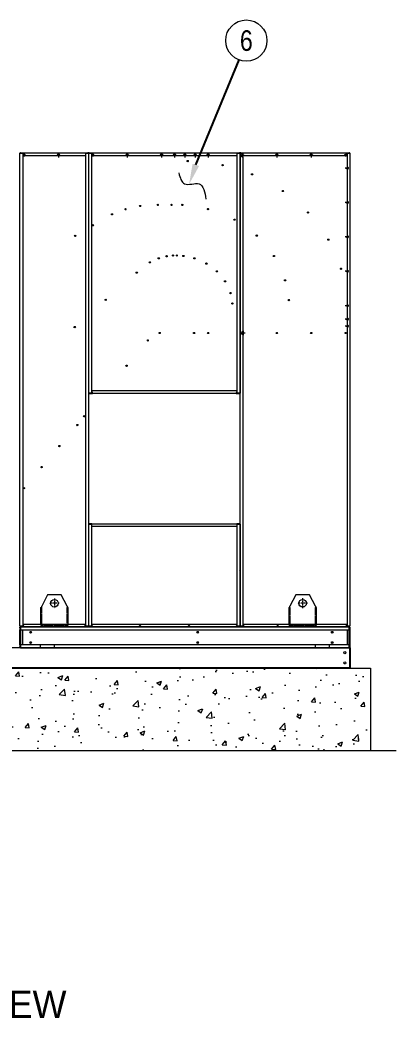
# Model space of a CAD drawing. Header units: millimetres. Extents: x 19537 to 50503, y 7619 to 29516.
# Drawn here: x 32497 to 35232, y 12584 to 19845 of the extents above; entities that cross this region are included whole.
import ezdxf
from ezdxf.enums import TextEntityAlignment as Align

# ---------------------------------------------------------------- set-up
doc = ezdxf.new("R2010")
doc.units = ezdxf.units.MM
doc.linetypes.add('DASHDOT', pattern=[18.5, 12, -3, 0.5, -3])
doc.linetypes.add('DASHED', pattern=[15, 12, -3])
for name, color, linetype in [('냉각탑_dim', 1, 'Continuous'), ('냉각탑_text', 3, 'Continuous'), ('냉각탑_기초', 23, 'Continuous')]:
    doc.layers.add(name, color=color, linetype=linetype)
doc.styles.get("Standard").update_dxf_attribs({"font": 'arial.ttf'})
doc.styles.add('돋움', font='Dotum.ttf')

# ---------------------------------------------------------------- blocks, each defined once
blk = doc.blocks.new('457536')
at = {"color": 7, "lineweight": 5}
for p, q in [((114592.520962, 89152.297332), (114550.020962, 89069.297332)), ((114692.520962, 89152.297332), (114592.520962, 89152.297332)), ((114735.020962, 89069.297332), (114692.520962, 89152.297332)), ((114542.520962, 89059.297332), (114542.520962, 88929.797332)), ((114742.520962, 88929.797332), (114742.520962, 89059.297332)), ((114550.020962, 88922.297332), (114735.020962, 88922.297332))]:
    blk.add_line(p, q, dxfattribs=at)
at = {"color": 7, "linetype": 'DASHDOT', "lineweight": 5}
for p, q in [((114642.520962, 89126.047332), (114642.520962, 89054.547332)), ((114678.270962, 89090.297332), (114606.770962, 89090.297332))]:
    blk.add_line(p, q, dxfattribs=at)
at = {"color": 7, "lineweight": 5, "ltscale": 0.09375}
for p, q in [((114542.520962, 89059.297332), (114550.020962, 89059.297332)), ((114742.520962, 89059.297332), (114735.020962, 89059.297332)), ((114550.020962, 88929.797332), (114542.520962, 88929.797332)), ((114550.020962, 88922.297332), (114550.020962, 88929.797332)), ((114735.020962, 88929.797332), (114742.520962, 88929.797332)), ((114735.020962, 88922.297332), (114735.020962, 88929.797332))]:
    blk.add_line(p, q, dxfattribs=at)
at = {"color": 7, "linetype": 'DASHED', "lineweight": 5}
for p, q in [((114548.520962, 89059.297332), (114548.520962, 88929.797332)), ((114736.520962, 88929.797332), (114736.520962, 89059.297332)), ((114550.020962, 88928.297332), (114735.020962, 88928.297332))]:
    blk.add_line(p, q, dxfattribs=at)
at = {"color": 7, "lineweight": 5, "ltscale": 0.125}
for p, q in [((114550.020962, 89059.297332), (114550.020962, 89069.297332)), ((114735.020962, 89069.297332), (114735.020962, 89059.297332))]:
    blk.add_line(p, q, dxfattribs=at)
at = {"color": 7, "linetype": 'DASHED', "lineweight": 5, "ltscale": 0.075}
for p, q in [((114558.520962, 88928.297332), (114558.520962, 88922.297332)), ((114576.520962, 88928.297332), (114576.520962, 88922.297332)), ((114608.520962, 88928.297332), (114608.520962, 88922.297332)), ((114626.520962, 88928.297332), (114626.520962, 88922.297332)), ((114658.520962, 88928.297332), (114658.520962, 88922.297332)), ((114676.520962, 88928.297332), (114676.520962, 88922.297332)), ((114708.520962, 88928.297332), (114708.520962, 88922.297332)), ((114726.520962, 88928.297332), (114726.520962, 88922.297332))]:
    blk.add_line(p, q, dxfattribs=at)
at = {"color": 7, "lineweight": 5}
blk.add_circle((114642.520962, 89090.297332), 27.5, dxfattribs=at)
blk = doc.blocks.new('1')
at = {"color": 7, "lineweight": 20, "ltscale": 0.0875}
for p, q in [((32497.5, 18875), (32501, 18875)), ((32519.5, 18878.5), (32519.5, 18875)), ((32973.5, 18878.5), (32973.5, 18875)), ((32995.5, 18875), (32992, 18875)), ((32997.5, 18875), (33001, 18875)), ((33019.5, 18878.5), (33019.5, 18875)), ((34075.5, 18878.5), (34075.5, 18875)), ((34097.5, 18875), (34094, 18875)), ((34099.5, 18875), (34103, 18875)), ((34121.5, 18878.5), (34121.5, 18875)), ((34873.5, 18878.5), (34873.5, 18875)), ((34895.5, 18875), (34892, 18875)), ((32997.5, 17130), (33001, 17130)), ((34097.5, 17130), (34094, 17130)), ((32997.5, 16177), (33001, 16177)), ((33019.5, 16180.5), (33019.5, 16177)), ((34075.5, 16180.5), (34075.5, 16177)), ((34097.5, 16177), (34094, 16177)), ((32497.5, 15434), (32501, 15434)), ((32995.5, 15434), (32992, 15434)), ((32997.5, 15434), (33001, 15434)), ((34097.5, 15434), (34094, 15434)), ((34099.5, 15434), (34103, 15434)), ((34895.5, 15434), (34892, 15434))]:
    blk.add_line(p, q, dxfattribs=at)
at = {"color": 7, "lineweight": 20}
for p, q in [((32497.5, 15434), (32497.5, 18875)), ((32517.5, 18875), (32517.5, 15434)), ((32519.5, 18878.5), (32973.5, 18878.5)), ((32537.5, 18858.5), (32767.5, 18858.5)), ((32787.5, 18858.5), (32973.5, 18858.5)), ((32975.5, 15434), (32975.5, 18875)), ((32995.5, 18875), (32995.5, 15434)), ((32997.5, 17130), (32997.5, 18875)), ((33017.5, 18875), (33017.5, 17130)), ((33019.5, 18878.5), (34075.5, 18878.5)), ((33037.5, 18858.5), (33267.5, 18858.5)), ((33287.5, 18858.5), (33517.5, 18858.5)), ((33537.5, 18858.5), (33611.5, 18858.5)), ((33631.5, 18858.5), (33686.5, 18858.5)), ((33706.5, 18858.5), (33761.5, 18858.5)), ((33781.5, 18858.5), (33855.5, 18858.5)), ((33875.5, 18858.5), (34075.5, 18858.5)), ((34077.5, 17130), (34077.5, 18875)), ((34097.5, 18875), (34097.5, 17130)), ((34099.5, 15434), (34099.5, 18875)), ((34119.5, 17579.5), (34119.5, 18850.5)), ((34121.5, 18878.5), (34873.5, 18878.5)), ((34124.5, 18858.5), (34355.5, 18858.5)), ((34375.5, 18858.5), (34605.5, 18858.5)), ((34625.5, 18858.5), (34856.5, 18858.5)), ((34875.5, 18875), (34875.5, 18776.5)), ((34895.5, 18875), (34895.5, 15434)), ((34875.5, 18756.5), (34875.5, 18526.5)), ((34875.5, 18506.5), (34875.5, 18276.5)), ((34875.5, 18256.5), (34875.5, 18026.5)), ((34875.5, 18006.5), (34875.5, 17776.5)), ((34875.5, 17756.5), (34875.5, 17677.5)), ((34875.5, 17657.5), (34875.5, 17627.5)), ((34875.5, 17607.5), (34875.5, 15434)), ((34119.5, 15434), (34119.5, 17555.5)), ((34077.5, 17146.5), (33019.5, 17146.5)), ((34081.6, 17126.5), (33025.6, 17126.5)), ((32997.5, 15434), (32997.5, 16177)), ((33017.5, 16177), (33017.5, 15434)), ((33019.5, 16180.5), (34075.5, 16180.5)), ((34075.5, 16160.5), (33019.5, 16160.5)), ((34077.5, 15434), (34077.5, 16177)), ((34097.5, 16177), (34097.5, 15434)), ((32497.5, 15408.5), (34895.5, 15408.5)), ((32497.5, 15300.5), (32497.5, 15406.5)), ((32500.7, 15406.5), (32500.7, 15300.5)), ((34890.8, 15428.5), (32502.2, 15428.5)), ((32502.2, 15408.5), (34890.8, 15408.5)), ((32517.5, 15300.5), (32517.5, 15406.5)), ((32519.5, 15450.5), (32973.5, 15450.5)), ((32966.5, 15430.5), (32526.5, 15430.5)), ((33687.5, 15430.1), (32537.5, 15430.1)), ((33019.5, 15450.5), (34075.5, 15450.5)), ((33362.5, 15430.5), (33026.5, 15430.5)), ((33718.5, 15430.5), (33376.5, 15430.5)), ((34855.5, 15430.1), (33705.5, 15430.1)), ((34068.5, 15430.5), (33732.5, 15430.5)), ((34121.5, 15450.5), (34873.5, 15450.5)), ((34364.5, 15430.5), (34128.5, 15430.5)), ((34616.5, 15430.5), (34378.5, 15430.5)), ((34866.5, 15430.5), (34630.5, 15430.5)), ((34875.5, 15406.5), (34875.5, 15300.5)), ((34892.3, 15300.5), (34892.3, 15406.5)), ((34895.5, 15406.5), (34895.5, 15300.5)), ((34895.5, 15300.5), (34895.5, 15406.5)), ((32646.5, 15298.5), (32497.5, 15298.5)), ((34895.5, 15278.5), (32497.5, 15278.5)), ((34890.8, 15298.5), (32502.2, 15298.5)), ((32502.2, 15278.5), (34890.8, 15278.5)), ((34646.5, 15298.5), (32746.5, 15298.5)), ((34895.5, 15298.5), (34746.5, 15298.5))]:
    blk.add_line(p, q, dxfattribs=at)
at = {"color": 7, "lineweight": 20, "ltscale": 0.4625}
for p, q in [((32501, 18878.5), (32519.5, 18878.5)), ((32519.5, 18876.5), (32501, 18876.5)), ((32973.5, 18878.5), (32992, 18878.5)), ((32992, 18876.5), (32973.5, 18876.5)), ((33001, 18878.5), (33019.5, 18878.5)), ((33019.5, 18876.5), (33001, 18876.5)), ((34075.5, 18878.5), (34094, 18878.5)), ((34094, 18876.5), (34075.5, 18876.5)), ((34103, 18878.5), (34121.5, 18878.5)), ((34121.5, 18876.5), (34103, 18876.5)), ((34873.5, 18878.5), (34892, 18878.5)), ((34892, 18876.5), (34873.5, 18876.5)), ((33001, 16180.5), (33019.5, 16180.5)), ((33019.5, 16178.5), (33001, 16178.5)), ((34075.5, 16180.5), (34094, 16180.5)), ((34094, 16178.5), (34075.5, 16178.5))]:
    blk.add_line(p, q, dxfattribs=at)
at = {"color": 7, "lineweight": 20, "ltscale": 0.05}
for p, q in [((32501, 18878.5), (32501, 18876.5)), ((32992, 18878.5), (32992, 18876.5)), ((32997.5, 18838.5), (32995.5, 18838.5)), ((32997.5, 18838.5), (32995.5, 18838.5)), ((33001, 18878.5), (33001, 18876.5)), ((34094, 18878.5), (34094, 18876.5)), ((34099.5, 18838.5), (34097.5, 18838.5)), ((34099.5, 18838.5), (34097.5, 18838.5)), ((34103, 18878.5), (34103, 18876.5)), ((34892, 18878.5), (34892, 18876.5)), ((34097.5, 17620.5), (34099.5, 17620.5)), ((34099.5, 17592.5), (34097.5, 17592.5)), ((34099.5, 17590.5), (34097.5, 17590.5)), ((34099.5, 17588.5), (34097.5, 17588.5)), ((34099.5, 17546.5), (34097.5, 17546.5)), ((34097.5, 17468.9), (34099.5, 17468.9)), ((34097.5, 17466.9), (34099.5, 17466.9)), ((34099.5, 17464.9), (34097.5, 17464.9)), ((34099.5, 17463.3), (34097.5, 17463.3)), ((33001, 17126.5), (33001, 17128.5)), ((33013.3, 17126.5), (33013.3, 17128.5)), ((33025.6, 17126.5), (33025.6, 17128.5)), ((34069.3, 17126.5), (34069.3, 17128.5)), ((34081.6, 17126.5), (34081.6, 17128.5)), ((34094, 17126.5), (34094, 17128.5)), ((33001, 16180.5), (33001, 16178.5)), ((34094, 16180.5), (34094, 16178.5)), ((32997.5, 15755.5), (32995.5, 15755.5)), ((32997.5, 15755.5), (32995.5, 15755.5)), ((32995.5, 15735.5), (32997.5, 15735.5)), ((32995.5, 15735.1), (32997.5, 15735.1)), ((34099.5, 15755.5), (34097.5, 15755.5)), ((34099.5, 15755.5), (34097.5, 15755.5)), ((34097.5, 15735.5), (34099.5, 15735.5)), ((34097.5, 15735.5), (34099.5, 15735.5)), ((34097.5, 15735.1), (34099.5, 15735.1)), ((32997.5, 15625.5), (32995.5, 15625.5)), ((32997.5, 15625.5), (32995.5, 15625.5)), ((32997.5, 15625.1), (32995.5, 15625.1)), ((34099.5, 15625.5), (34097.5, 15625.5)), ((34099.5, 15625.5), (34097.5, 15625.5)), ((34099.5, 15625.1), (34097.5, 15625.1)), ((32995.5, 15605.1), (32997.5, 15605.1)), ((34097.5, 15605.1), (34099.5, 15605.1)), ((32497.5, 15406.5), (32497.5, 15408.5)), ((32500.7, 15406.5), (32500.7, 15408.5)), ((32500.7, 15406.5), (32500.7, 15408.5)), ((32501, 15430.5), (32501, 15432.5)), ((32512.5, 15430.5), (32512.5, 15432.5)), ((32980.5, 15430.5), (32980.5, 15432.5)), ((32992, 15430.5), (32992, 15432.5)), ((33001, 15430.5), (33001, 15432.5)), ((33012.5, 15430.5), (33012.5, 15432.5)), ((34082.5, 15430.5), (34082.5, 15432.5)), ((34094, 15430.5), (34094, 15432.5)), ((34103, 15430.5), (34103, 15432.5)), ((34114.5, 15430.5), (34114.5, 15432.5)), ((34880.5, 15430.5), (34880.5, 15432.5)), ((34892, 15430.5), (34892, 15432.5)), ((34892.3, 15408.5), (34892.3, 15406.5)), ((34895.5, 15406.5), (34895.5, 15408.5)), ((32497.5, 15298.5), (32497.5, 15300.5)), ((32500.7, 15298.5), (32500.7, 15300.5)), ((32500.7, 15298.5), (32500.7, 15300.5)), ((34892.3, 15300.5), (34892.3, 15298.5)), ((34895.5, 15298.5), (34895.5, 15300.5))]:
    blk.add_line(p, q, dxfattribs=at)
at = {"color": 7, "lineweight": 20, "ltscale": 0.0375}
for p, q in [((32501, 18876.5), (32501, 18875)), ((32992, 18876.5), (32992, 18875)), ((33001, 18875), (33001, 18876.5)), ((34094, 18875), (34094, 18876.5)), ((34103, 18876.5), (34103, 18875)), ((34892, 18876.5), (34892, 18875)), ((33001, 17130), (33001, 17128.5)), ((34094, 17130), (34094, 17128.5)), ((33001, 16178.5), (33001, 16177)), ((34094, 16178.5), (34094, 16177)), ((32500.7, 15406.5), (32502.2, 15406.5)), ((32501, 15432.5), (32501, 15434)), ((32992, 15432.5), (32992, 15434)), ((33001, 15432.5), (33001, 15434)), ((34094, 15432.5), (34094, 15434)), ((34103, 15432.5), (34103, 15434)), ((34892.3, 15406.5), (34890.8, 15406.5)), ((34892, 15432.5), (34892, 15434))]:
    blk.add_line(p, q, dxfattribs=at)
at = {"color": 7, "lineweight": 20, "ltscale": 0.4125}
for p, q in [((32501, 18875), (32517.5, 18875)), ((32973.5, 18875), (32973.5, 18858.5)), ((32975.5, 18875), (32992, 18875)), ((33001, 18875), (33017.5, 18875)), ((34075.5, 18875), (34075.5, 18858.5)), ((34077.5, 18875), (34094, 18875)), ((34103, 18875), (34119.5, 18875)), ((34875.5, 18875), (34892, 18875)), ((33017.5, 17130), (33001, 17130)), ((34094, 17130), (34077.5, 17130)), ((33001, 16177), (33017.5, 16177)), ((33019.5, 16160.5), (33019.5, 16177)), ((34075.5, 16177), (34075.5, 16160.5)), ((34077.5, 16177), (34094, 16177)), ((32517.5, 15434), (32501, 15434)), ((32992, 15434), (32975.5, 15434)), ((33017.5, 15434), (33001, 15434)), ((34094, 15434), (34077.5, 15434)), ((34119.5, 15434), (34103, 15434)), ((34892, 15434), (34875.5, 15434))]:
    blk.add_line(p, q, dxfattribs=at)
at = {"color": 7, "lineweight": 20, "ltscale": 0.2625}
for p, q in [((32519.5, 18864.5), (32519.5, 18875)), ((33019.5, 18864.5), (33019.5, 18875))]:
    blk.add_line(p, q, dxfattribs=at)
at = {"color": 7, "linetype": 'DASHDOT', "lineweight": 20, "ltscale": 0.2925}
for p, q in [((32533.3, 18858.5), (32521.6, 18858.5)), ((33033.3, 18858.5), (33021.6, 18858.5)), ((33270.6, 18468.3), (33258.9, 18468.3)), ((33377.5, 18492.1), (33365.8, 18492.1)), ((33505.3, 18499.8), (33493.6, 18499.8)), ((33172.7, 18431.1), (33161, 18431.1)), ((33033.1, 18351.7), (33021.4, 18351.7)), ((33512.3, 18111.3), (33500.6, 18111.3)), ((33570, 18126.3), (33558.3, 18126.3)), ((33352.3, 18006.8), (33340.6, 18006.8)), ((33126.7, 17809), (33115, 17809)), ((33432.8, 17513.5), (33421.1, 17513.5)), ((33519.3, 17567.5), (33507.6, 17567.5)), ((33278.5, 17329.6), (33266.8, 17329.6)), ((32970, 16961.9), (32958.3, 16961.9)), ((32920.1, 16898.5), (32908.4, 16898.5)), ((32789.5, 16745.2), (32777.8, 16745.2)), ((32661, 16592), (32649.3, 16592)), ((32532.4, 16438.8), (32520.7, 16438.8)), ((34097.3, 15845.5), (34097.3, 15833.8))]:
    blk.add_line(p, q, dxfattribs=at)
at = {"color": 7, "linetype": 'DASHDOT', "lineweight": 20, "ltscale": 0.292505}
for p, q in [((32527.5, 18864.4), (32527.5, 18852.7)), ((33027.5, 18864.4), (33027.5, 18852.7)), ((33716.9, 18824.4), (33716.9, 18812.7)), ((34865.5, 18864.4), (34865.5, 18852.7)), ((34057.3, 18397.8), (34057.3, 18386.1)), ((34219.3, 18282.2), (34219.3, 18270.5)), ((34739.9, 18252.9), (34739.9, 18241.2)), ((33765.8, 18116.6), (33765.8, 18104.9)), ((34452.6, 17813.4), (34452.6, 17801.7)), ((34042.2, 17788.4), (34042.2, 17776.7)), ((33513.5, 17573.4), (33513.5, 17561.7)), ((33763.5, 17573.4), (33763.5, 17561.7)), ((33865.5, 17573.4), (33865.5, 17561.7)), ((34115.5, 17573.4), (34115.5, 17561.7)), ((34365.5, 17573.4), (34365.5, 17561.7)), ((34615.5, 17573.4), (34615.5, 17561.7)), ((34865.5, 17573.4), (34865.5, 17561.7)), ((33427, 17519.4), (33427, 17507.7))]:
    blk.add_line(p, q, dxfattribs=at)
at = {"color": 7, "linetype": 'DASHDOT', "lineweight": 20}
for p, q in [((32790.5, 18858.5), (32764.5, 18858.5)), ((32777.5, 18871.5), (32777.5, 18845.5)), ((33290.5, 18858.5), (33264.5, 18858.5)), ((33277.5, 18871.5), (33277.5, 18845.5)), ((33540.5, 18858.5), (33514.5, 18858.5)), ((33527.5, 18871.5), (33527.5, 18845.5)), ((33634.5, 18858.5), (33608.5, 18858.5)), ((33621.5, 18871.5), (33621.5, 18845.5)), ((33709.5, 18858.5), (33683.5, 18858.5)), ((33696.5, 18871.5), (33696.5, 18845.5)), ((33784.5, 18858.5), (33758.5, 18858.5)), ((33771.5, 18871.5), (33771.5, 18845.5)), ((33878.5, 18858.5), (33852.5, 18858.5)), ((33865.5, 18871.5), (33865.5, 18845.5)), ((34127.2, 18858.5), (34103.8, 18858.5)), ((34115.5, 18870.2), (34115.5, 18846.8)), ((34378.5, 18858.5), (34352.5, 18858.5)), ((34365.5, 18871.5), (34365.5, 18845.5)), ((34628.5, 18858.5), (34602.5, 18858.5)), ((34615.5, 18871.5), (34615.5, 18845.5)), ((34888.5, 18766.5), (34862.5, 18766.5)), ((34875.5, 18779.5), (34875.5, 18753.5)), ((34888.5, 18516.5), (34862.5, 18516.5)), ((34875.5, 18529.5), (34875.5, 18503.5)), ((34888.5, 18266.5), (34862.5, 18266.5)), ((34875.5, 18279.5), (34875.5, 18253.5)), ((34888.5, 18016.5), (34862.5, 18016.5)), ((34875.5, 18029.5), (34875.5, 18003.5)), ((34888.5, 17766.5), (34862.5, 17766.5)), ((34875.5, 17779.5), (34875.5, 17753.5)), ((34888.5, 17667.5), (34862.5, 17667.5)), ((34875.5, 17680.5), (34875.5, 17654.5)), ((34119.5, 17583.1), (34119.5, 17551.9)), ((34888.5, 17617.5), (34862.5, 17617.5)), ((34875.5, 17630.5), (34875.5, 17604.5)), ((34135.1, 17567.5), (34103.9, 17567.5))]:
    blk.add_line(p, q, dxfattribs=at)
at = {"color": 7, "lineweight": 20, "ltscale": 0.224999}
for p, q in [((33001, 18878.5), (32992, 18878.5)), ((34103, 18878.5), (34094, 18878.5))]:
    blk.add_line(p, q, dxfattribs=at)
at = {"color": 7, "lineweight": 20, "ltscale": 0.13954}
blk.add_line((33530.2, 18857.4), (33524.7, 18857.4), dxfattribs=at)
at = {"color": 7, "lineweight": 20, "ltscale": 0.065314}
blk.add_line((33528.8, 18855.8), (33526.2, 18855.8), dxfattribs=at)
at = {"color": 7, "lineweight": 20, "ltscale": 0.074833}
blk.add_line((33693.9, 18857), (33693.9, 18860), dxfattribs=at)
at = {"color": 7, "linetype": 'DASHDOT', "lineweight": 20, "ltscale": 0.292502}
for p, q in [((33722.7, 18818.5), (33711, 18818.5)), ((34225.2, 18276.3), (34213.5, 18276.3)), ((33691.7, 18128.3), (33680, 18128.3)), ((33771.7, 18110.8), (33760, 18110.8)), ((33858.9, 18072.8), (33847.2, 18072.8)), ((33934.8, 18016.2), (33923.1, 18016.2)), ((33994.8, 17943.6), (33983.1, 17943.6)), ((32783.7, 16751.1), (32783.7, 16739.4)), ((32526.6, 16444.7), (32526.6, 16433))]:
    blk.add_line(p, q, dxfattribs=at)
at = {"color": 7, "lineweight": 20, "ltscale": 0.210944}
blk.add_line((34119.5, 18866.6), (34119.5, 18875), dxfattribs=at)
at = {"color": 7, "lineweight": 20, "ltscale": 0.244795}
blk.add_line((34121.5, 18865.2), (34121.5, 18875), dxfattribs=at)
at = {"color": 7, "linetype": 'DASHDOT', "lineweight": 20, "ltscale": 0.292499}
for p, q in [((34871.3, 18858.5), (34859.6, 18858.5)), ((33976.5, 18788.7), (33964.8, 18788.7)), ((33970.6, 18794.5), (33970.6, 18782.8)), ((34191.1, 18721.9), (34179.4, 18721.9)), ((34185.3, 18727.7), (34185.3, 18716)), ((34415.2, 18600.8), (34403.5, 18600.8)), ((34409.3, 18606.7), (34409.3, 18595)), ((33264.7, 18474.2), (33264.7, 18462.5)), ((33371.7, 18498), (33371.7, 18486.3)), ((33499.5, 18505.7), (33499.5, 18494)), ((33605.3, 18499.8), (33593.6, 18499.8)), ((33599.5, 18505.7), (33599.5, 18494)), ((33683.8, 18499.8), (33672.1, 18499.8)), ((33678, 18505.7), (33678, 18494)), ((33870.4, 18469), (33858.7, 18469)), ((33864.5, 18474.9), (33864.5, 18463.2)), ((34598.5, 18444.6), (34586.8, 18444.6)), ((34592.6, 18450.5), (34592.6, 18438.8)), ((33166.8, 18437), (33166.8, 18425.3)), ((34063.2, 18392), (34051.5, 18392)), ((33027.2, 18357.5), (33027.2, 18345.8)), ((34745.8, 18247), (34734.1, 18247)), ((33447.8, 18081.6), (33436.1, 18081.6)), ((33442, 18087.4), (33442, 18075.7)), ((33506.4, 18117.1), (33506.4, 18105.4)), ((33564.1, 18132.1), (33564.1, 18120.4)), ((33615.3, 18131.8), (33603.6, 18131.8)), ((33609.5, 18137.7), (33609.5, 18126)), ((33643.8, 18131.8), (33632.1, 18131.8)), ((33638, 18137.7), (33638, 18126)), ((33685.8, 18134.2), (33685.8, 18122.5)), ((34350.1, 18127.8), (34338.4, 18127.8)), ((34344.2, 18133.7), (34344.2, 18122)), ((33346.4, 18012.7), (33346.4, 18001)), ((33853, 18078.7), (33853, 18067)), ((33929, 18022), (33929, 18010.3)), ((34837.3, 18034.8), (34825.6, 18034.8)), ((34831.4, 18040.7), (34831.4, 18029)), ((33989, 17949.4), (33989, 17937.7)), ((34431.1, 17950.8), (34419.4, 17950.8)), ((34425.2, 17956.6), (34425.2, 17944.9)), ((34028, 17864.2), (34028, 17852.5)), ((33120.9, 17814.9), (33120.9, 17803.2)), ((34033.8, 17858.4), (34022.1, 17858.4)), ((34458.4, 17807.5), (34446.7, 17807.5)), ((34048, 17782.5), (34036.3, 17782.5)), ((33769.3, 17567.5), (33757.6, 17567.5)), ((33871.3, 17567.5), (33859.6, 17567.5)), ((34121.3, 17567.5), (34109.6, 17567.5)), ((34371.3, 17567.5), (34359.6, 17567.5)), ((34621.3, 17567.5), (34609.6, 17567.5)), ((34871.3, 17567.5), (34859.6, 17567.5)), ((33272.7, 17335.5), (33272.7, 17323.8)), ((32964.2, 16967.8), (32964.2, 16956.1)), ((32914.3, 16904.4), (32914.3, 16892.7)), ((32655.2, 16597.9), (32655.2, 16586.2)), ((34103.1, 15839.6), (34091.4, 15839.6))]:
    blk.add_line(p, q, dxfattribs=at)
at = {"color": 7, "lineweight": 20, "ltscale": 0.309422}
blk.add_line((34873.5, 18862.7), (34873.5, 18875), dxfattribs=at)
at = {"lineweight": 20}
for p, q in [((34892, 18878.5), (34895.5, 18878.5)), ((34895.5, 18875), (34895.5, 18878.5)), ((34895.5, 15278.5), (29995.5, 15278.5))]:
    blk.add_line(p, q, dxfattribs=at)
at = {"color": 7, "lineweight": 20, "ltscale": 0.05367}
for p, q in [((34097.5, 18777.6), (34099.5, 18776.8)), ((34099.5, 18733.9), (34097.5, 18734.7))]:
    blk.add_line(p, q, dxfattribs=at)
at = {"color": 7, "lineweight": 20, "ltscale": 0.057149}
for p, q in [((34097.5, 18392.6), (34099.5, 18391.5)), ((34099.5, 18345.8), (34097.5, 18346.9))]:
    blk.add_line(p, q, dxfattribs=at)
at = {"color": 7, "lineweight": 20, "ltscale": 0.058406}
for p, q in [((32995.5, 18355.8), (32997.5, 18357.1)), ((32997.5, 18310.3), (32995.5, 18309.1)), ((32997.5, 18310.3), (32995.5, 18309.1))]:
    blk.add_line(p, q, dxfattribs=at)
at = {"color": 7, "linetype": 'DASHDOT', "lineweight": 20, "ltscale": 0.325}
for p, q in [((32905.3, 18274.1), (32892.3, 18274.1)), ((32898.8, 18280.6), (32898.8, 18267.6)), ((32901.8, 17611.2), (32888.8, 17611.2)), ((32895.3, 17617.7), (32895.3, 17604.7))]:
    blk.add_line(p, q, dxfattribs=at)
at = {"color": 7, "lineweight": 20, "ltscale": 0.066501}
for p, q in [((32997.5, 17727.4), (32995.5, 17725.7)), ((32997.5, 17674.2), (32995.5, 17672.5)), ((32997.5, 17674.2), (32995.5, 17672.5))]:
    blk.add_line(p, q, dxfattribs=at)
at = {"color": 7, "linetype": 'DASHDOT', "lineweight": 20, "ltscale": 0.195}
for p, q in [((33430.9, 17513.5), (33423.1, 17513.5)), ((33276.6, 17329.6), (33268.8, 17329.6)), ((32968.1, 16961.9), (32960.3, 16961.9)), ((32916.1, 16898.5), (32908.3, 16898.5)), ((32787.6, 16745.3), (32779.8, 16745.3)), ((32659, 16592.1), (32651.2, 16592.1)), ((32530.5, 16438.9), (32522.7, 16438.9))]:
    blk.add_line(p, q, dxfattribs=at)
at = {"color": 7, "linetype": 'DASHDOT', "lineweight": 20, "ltscale": 0.195001}
for p, q in [((33427, 17517.4), (33427, 17509.6)), ((33272.7, 17333.5), (33272.7, 17325.7)), ((32964.2, 16965.8), (32964.2, 16958)), ((32655.1, 16596), (32655.1, 16588.2)), ((32526.6, 16442.8), (32526.6, 16435))]:
    blk.add_line(p, q, dxfattribs=at)
at = {"color": 7, "lineweight": 20, "ltscale": 0.2375}
for p, q in [((33019.5, 17146.5), (33019.5, 17137)), ((34075.5, 17146.5), (34075.5, 17137))]:
    blk.add_line(p, q, dxfattribs=at)
at = {"color": 7, "lineweight": 20, "ltscale": 0.307899}
for p, q in [((33001, 17128.5), (33013.3, 17128.5)), ((33013.3, 17126.5), (33001, 17126.5)), ((34081.6, 17128.5), (34094, 17128.5)), ((34094, 17126.5), (34081.6, 17126.5))]:
    blk.add_line(p, q, dxfattribs=at)
at = {"color": 7, "lineweight": 20, "ltscale": 0.154601}
for p, q in [((33013.3, 17128.5), (33025.6, 17128.5)), ((33013.3, 17126.5), (33019.5, 17126.5)), ((33025.6, 17126.5), (33019.5, 17126.5)), ((34069.3, 17128.5), (34075.5, 17128.5)), ((34069.3, 17126.5), (34075.5, 17126.5)), ((34075.5, 17128.5), (34081.6, 17128.5)), ((34075.5, 17126.5), (34081.6, 17126.5))]:
    blk.add_line(p, q, dxfattribs=at)
at = {"color": 7, "linetype": 'DASHDOT', "lineweight": 20, "ltscale": 0.194998}
for p, q in [((32912.2, 16902.4), (32912.2, 16894.6)), ((32783.7, 16749.2), (32783.7, 16741.4))]:
    blk.add_line(p, q, dxfattribs=at)
at = {"color": 7, "lineweight": 20, "ltscale": 0.050782}
blk.add_line((32998.5, 16618.6), (32998.9, 16620.6), dxfattribs=at)
at = {"color": 7, "lineweight": 20, "ltscale": 0.1175}
for p, q in [((32502.2, 15428.5), (32497.5, 15428.5)), ((32502.2, 15428.5), (32502.2, 15423.8)), ((34895.5, 15428.5), (34890.8, 15428.5)), ((34890.8, 15428.5), (34890.8, 15423.8)), ((32497.5, 15300.5), (32502.2, 15300.5)), ((32502.2, 15278.5), (32502.2, 15283.2)), ((34895.5, 15300.5), (34890.8, 15300.5)), ((34890.8, 15278.5), (34890.8, 15283.2))]:
    blk.add_line(p, q, dxfattribs=at)
at = {"color": 7, "lineweight": 20, "ltscale": 0.16}
for p, q in [((32497.5, 15422.1), (32497.5, 15428.5)), ((34895.5, 15428.5), (34895.5, 15422.1)), ((32497.5, 15278.5), (32497.5, 15284.9)), ((34895.5, 15284.9), (34895.5, 15278.5))]:
    blk.add_line(p, q, dxfattribs=at)
at = {"color": 7, "lineweight": 20, "ltscale": 0.34}
for p, q in [((32497.5, 15422.1), (32497.5, 15408.5)), ((34895.5, 15408.5), (34895.5, 15422.1)), ((32497.5, 15298.5), (32497.5, 15284.9)), ((32646.5, 15284.9), (32646.5, 15298.5)), ((32746.5, 15298.5), (32746.5, 15284.9)), ((34646.5, 15284.9), (34646.5, 15298.5)), ((34746.5, 15298.5), (34746.5, 15284.9)), ((34895.5, 15284.9), (34895.5, 15298.5))]:
    blk.add_line(p, q, dxfattribs=at)
at = {"color": 7, "lineweight": 20, "ltscale": 0.08}
for p, q in [((32497.5, 15406.5), (32500.7, 15406.5)), ((34892.3, 15406.5), (34895.5, 15406.5)), ((32500.7, 15300.5), (32497.5, 15300.5)), ((34895.5, 15300.5), (34892.3, 15300.5))]:
    blk.add_line(p, q, dxfattribs=at)
at = {"color": 7, "lineweight": 20, "ltscale": 0.2875}
for p, q in [((32501, 15432.5), (32512.5, 15432.5)), ((32512.5, 15430.5), (32501, 15430.5)), ((32980.5, 15432.5), (32992, 15432.5)), ((32992, 15430.5), (32980.5, 15430.5)), ((33001, 15432.5), (33012.5, 15432.5)), ((33012.5, 15430.5), (33001, 15430.5)), ((34082.5, 15432.5), (34094, 15432.5)), ((34094, 15430.5), (34082.5, 15430.5)), ((34103, 15432.5), (34114.5, 15432.5)), ((34114.5, 15430.5), (34103, 15430.5)), ((34880.5, 15432.5), (34892, 15432.5)), ((34892, 15430.5), (34880.5, 15430.5))]:
    blk.add_line(p, q, dxfattribs=at)
at = {"color": 7, "lineweight": 20, "ltscale": 0.3825}
for p, q in [((32502.2, 15423.8), (32502.2, 15408.5)), ((32517.5, 15406.5), (32502.2, 15406.5)), ((34890.8, 15406.5), (34875.5, 15406.5)), ((34890.8, 15408.5), (34890.8, 15423.8)), ((32502.2, 15300.5), (32517.5, 15300.5)), ((32502.2, 15298.5), (32502.2, 15283.2)), ((34875.5, 15300.5), (34890.8, 15300.5)), ((34890.8, 15283.2), (34890.8, 15298.5))]:
    blk.add_line(p, q, dxfattribs=at)
at = {"color": 7, "lineweight": 20, "ltscale": 0.175}
for p, q in [((32512.5, 15432.5), (32519.5, 15432.5)), ((32512.5, 15430.5), (32519.5, 15430.5)), ((32526.5, 15430.5), (32519.5, 15430.5)), ((32966.5, 15430.5), (32973.5, 15430.5)), ((32973.5, 15432.5), (32980.5, 15432.5)), ((32973.5, 15430.5), (32980.5, 15430.5)), ((33012.5, 15432.5), (33019.5, 15432.5)), ((33012.5, 15430.5), (33019.5, 15430.5)), ((33026.5, 15430.5), (33019.5, 15430.5)), ((33376.5, 15430.5), (33362.5, 15430.5)), ((33718.5, 15430.5), (33725.5, 15430.5)), ((33725.5, 15430.5), (33732.5, 15430.5)), ((34068.5, 15430.5), (34075.5, 15430.5)), ((34075.5, 15432.5), (34082.5, 15432.5)), ((34075.5, 15430.5), (34082.5, 15430.5)), ((34114.5, 15432.5), (34121.5, 15432.5)), ((34114.5, 15430.5), (34121.5, 15430.5)), ((34128.5, 15430.5), (34121.5, 15430.5)), ((34364.5, 15430.5), (34371.5, 15430.5)), ((34378.5, 15430.5), (34371.5, 15430.5)), ((34616.5, 15430.5), (34630.5, 15430.5)), ((34866.5, 15430.5), (34880.5, 15430.5)), ((34873.5, 15432.5), (34880.5, 15432.5))]:
    blk.add_line(p, q, dxfattribs=at)
at = {"color": 7, "lineweight": 20, "ltscale": 0.319497}
for p, q in [((32519.5, 15450.5), (32519.5, 15437.8)), ((32973.5, 15450.5), (32973.5, 15437.8)), ((33019.5, 15450.5), (33019.5, 15437.8)), ((34075.5, 15450.5), (34075.5, 15437.8)), ((34121.5, 15450.5), (34121.5, 15437.8)), ((34873.5, 15450.5), (34873.5, 15437.8))]:
    blk.add_line(p, q, dxfattribs=at)
at = {"color": 7, "lineweight": 20, "ltscale": 0.164795}
for p, q in [((32526, 15432.5), (32519.5, 15432.5)), ((32966.9, 15432.5), (32973.5, 15432.5)), ((33026, 15432.5), (33019.5, 15432.5)), ((33369.5, 15432.5), (33362.9, 15432.5)), ((33376, 15432.5), (33369.5, 15432.5)), ((33718.9, 15432.5), (33725.5, 15432.5)), ((33725.5, 15432.5), (33732, 15432.5)), ((34068.9, 15432.5), (34075.5, 15432.5)), ((34128, 15432.5), (34121.5, 15432.5)), ((34364.9, 15432.5), (34371.5, 15432.5)), ((34378, 15432.5), (34371.5, 15432.5)), ((34616.9, 15432.5), (34623.5, 15432.5)), ((34623.5, 15432.5), (34630, 15432.5)), ((34866.9, 15432.5), (34873.5, 15432.5))]:
    blk.add_line(p, q, dxfattribs=at)
at = {"color": 7, "lineweight": 20, "ltscale": 0.04}
for p, q in [((32537.5, 15428.5), (32537.5, 15430.1)), ((33687.5, 15428.5), (33687.5, 15430.1)), ((33705.5, 15428.5), (33705.5, 15430.1)), ((34855.5, 15428.5), (34855.5, 15430.1))]:
    blk.add_line(p, q, dxfattribs=at)
at = {"color": 7, "linetype": 'DASHDOT', "lineweight": 20, "ltscale": 0.39}
for p, q in [((32575, 15398.8), (32575, 15383.2)), ((33790, 15398.8), (33790, 15383.2)), ((34768, 15398.8), (34768, 15383.2)), ((32582.8, 15391), (32567.2, 15391)), ((32575, 15323.8), (32575, 15308.2)), ((33790, 15323.8), (33790, 15308.2)), ((34768, 15323.8), (34768, 15308.2)), ((32582.8, 15316), (32567.2, 15316))]:
    blk.add_line(p, q, dxfattribs=at)
at = {"color": 7, "lineweight": 20, "ltscale": 0.45}
blk.add_line((33687.5, 15430.1), (33705.5, 15430.1), dxfattribs=at)
at = {"color": 7, "lineweight": 20, "ltscale": 0.010005}
for p, q in [((34760.5, 15430.1), (34760.5, 15430.5)), ((34811, 15430.1), (34811, 15430.5)), ((34825, 15430.1), (34825, 15430.5))]:
    blk.add_line(p, q, dxfattribs=at)
at = {"color": 7, "lineweight": 20, "ltscale": 0.250004}
blk.add_line((34865.5, 15430.1), (34855.5, 15430.1), dxfattribs=at)
at = {"color": 7, "lineweight": 20, "ltscale": 0.25}
blk.add_line((34875.5, 15430.1), (34865.5, 15430.1), dxfattribs=at)
at = {"color": 7, "lineweight": 20, "ltscale": 0.01}
blk.add_line((34875.5, 15430.1), (34875.5, 15430.5), dxfattribs=at)
at = {"color": 7, "lineweight": 20, "ltscale": 0.39}
for p, q in [((34895.5, 15422.1), (34895.5, 15406.5)), ((34895.5, 15300.5), (34895.5, 15284.9))]:
    blk.add_line(p, q, dxfattribs=at)
at = {"color": 7, "lineweight": 20, "ltscale": 0.000462809}
blk.add_line((34895.5, 15419), (34895.5, 15419), dxfattribs=at)
at = {"color": 7, "linetype": 'DASHDOT', "lineweight": 20, "ltscale": 0.389999}
for p, q in [((33797.8, 15391), (33782.2, 15391)), ((33797.8, 15316), (33782.2, 15316))]:
    blk.add_line(p, q, dxfattribs=at)
at = {"color": 7, "linetype": 'DASHDOT', "lineweight": 20, "ltscale": 0.389996}
for p, q in [((34775.8, 15391), (34760.2, 15391)), ((34775.8, 15316), (34760.2, 15316))]:
    blk.add_line(p, q, dxfattribs=at)
at = {"color": 7, "lineweight": 20, "ltscale": 0.000478323}
blk.add_line((32507, 15278.5), (32507, 15278.5), dxfattribs=at)
at = {"color": 7, "lineweight": 20, "ltscale": 0.000571071}
blk.add_line((32607.8, 15278.5), (32607.8, 15278.5), dxfattribs=at)
at = {"color": 7, "lineweight": 20, "ltscale": 0.000337276}
blk.add_line((32622.2, 15278.5), (32622.2, 15278.5), dxfattribs=at)
at = {"color": 7, "lineweight": 20, "ltscale": 0.000669931}
blk.add_line((33097.3, 15278.5), (33097.3, 15278.5), dxfattribs=at)
at = {"color": 7, "lineweight": 20, "ltscale": 0.000895851}
blk.add_line((33107, 15278.5), (33107, 15278.5), dxfattribs=at)
at = {"color": 7, "lineweight": 20, "ltscale": 0.000673251}
blk.add_line((33649.2, 15278.5), (33649.2, 15278.5), dxfattribs=at)
at = {"color": 7, "lineweight": 20, "ltscale": 0.000571084}
blk.add_line((33663.7, 15278.5), (33663.6, 15278.5), dxfattribs=at)
at = {"color": 7, "lineweight": 20, "ltscale": 0.000197227}
blk.add_line((33743.7, 15278.5), (33743.7, 15278.5), dxfattribs=at)
at = {"color": 7, "lineweight": 20, "ltscale": 0.000670507}
blk.add_line((34285.9, 15278.5), (34285.9, 15278.5), dxfattribs=at)
at = {"color": 7, "lineweight": 20, "ltscale": 0.000335273}
blk.add_line((34295.6, 15278.5), (34295.6, 15278.5), dxfattribs=at)
at = {"color": 7, "lineweight": 20, "ltscale": 0.000447819}
blk.add_line((34885.9, 15278.5), (34885.9, 15278.5), dxfattribs=at)
at = {"color": 7, "lineweight": 20, "ltscale": 0.00043427}
blk.add_line((34895.5, 15288.1), (34895.5, 15288), dxfattribs=at)
at = {"ltscale": 500}
for p, q in [((34895.5, 15278.5), (34895.5, 15130.2)), ((34895.5, 15130.2), (29495.5, 15130.2))]:
    blk.add_line(p, q, dxfattribs=at)
at = {"color": 7, "lineweight": 20}
for centre, radius in [((32527.5, 18858.5), 4.5), ((32527.5, 18858.5), 3), ((32777.5, 18858.5), 4.5), ((32777.5, 18858.5), 3), ((33027.5, 18858.5), 4.5), ((33027.5, 18858.5), 3), ((33277.5, 18858.5), 4.5), ((33277.5, 18858.5), 3), ((33527.5, 18858.5), 4.5), ((33527.5, 18858.5), 3), ((33621.5, 18858.5), 4.5), ((33621.5, 18858.5), 3), ((33696.5, 18858.5), 4.5), ((33696.5, 18858.5), 3), ((33716.9, 18818.5), 4.5), ((33716.9, 18818.5), 3), ((33771.5, 18858.5), 4.5), ((33771.5, 18858.5), 3.3), ((33865.5, 18858.5), 4.5), ((33865.5, 18858.5), 3), ((34115.5, 18858.5), 4.5), ((34115.5, 18858.5), 3), ((34365.5, 18858.5), 4.5), ((34365.5, 18858.5), 3), ((34615.5, 18858.5), 4.5), ((34615.5, 18858.5), 3), ((34865.5, 18858.5), 4.5), ((34865.5, 18858.5), 3), ((33970.6, 18788.7), 4.5), ((33970.6, 18788.7), 3), ((34875.5, 18766.5), 4.5), ((34875.5, 18766.5), 3), ((34185.3, 18721.9), 4.5), ((34185.3, 18721.9), 3), ((34409.3, 18600.8), 4.5), ((34409.3, 18600.8), 3), ((34875.5, 18516.5), 4.5), ((34875.5, 18516.5), 3), ((33264.7, 18468.3), 4.5), ((33264.7, 18468.3), 3), ((33371.7, 18492.1), 4.5), ((33371.7, 18492.1), 3), ((33499.5, 18499.8), 4.5), ((33499.5, 18499.8), 3), ((33599.5, 18499.8), 4.5), ((33599.5, 18499.8), 3), ((33678, 18499.8), 4.5), ((33678, 18499.8), 3), ((33864.5, 18469), 4.5), ((33864.5, 18469), 3), ((34592.6, 18444.6), 4.5), ((34592.6, 18444.6), 3), ((33166.8, 18431.1), 4.5), ((33166.8, 18431.1), 3), ((34057.3, 18392), 4.5), ((34057.3, 18392), 3), ((33027.2, 18351.7), 4.5), ((33027.2, 18351.7), 3), ((32898.8, 18274.1), 5), ((32898.8, 18274.1), 3), ((34219.3, 18276.3), 4.5), ((34219.3, 18276.3), 3), ((34739.9, 18247), 4.5), ((34739.9, 18247), 3), ((34875.5, 18266.5), 4.5), ((34875.5, 18266.5), 3), ((33442, 18081.6), 4.5), ((33442, 18081.6), 3), ((33506.4, 18111.3), 4.5), ((33506.4, 18111.3), 3), ((33564.1, 18126.3), 4.5), ((33564.1, 18126.3), 3), ((33609.5, 18131.8), 4.5), ((33609.5, 18131.8), 3), ((33638, 18131.8), 4.5), ((33638, 18131.8), 3), ((33685.8, 18128.3), 4.5), ((33685.8, 18128.3), 3), ((33765.8, 18110.8), 4.5), ((33765.8, 18110.8), 3), ((34344.2, 18127.8), 4.5), ((34344.2, 18127.8), 3), ((33346.4, 18006.8), 4.5), ((33346.4, 18006.8), 3), ((33853, 18072.8), 4.5), ((33853, 18072.8), 3), ((33929, 18016.2), 4.5), ((33929, 18016.2), 3), ((34831.4, 18034.8), 4.5), ((34831.4, 18034.8), 3), ((34875.5, 18016.5), 4.5), ((33989, 17943.6), 4.5), ((33989, 17943.6), 3), ((34425.2, 17950.8), 4.5), ((34425.2, 17950.8), 3), ((34028, 17858.4), 4.5), ((33120.9, 17809), 4.5), ((33120.9, 17809), 3), ((34028, 17858.4), 3), ((34452.6, 17807.5), 4.5), ((34452.6, 17807.5), 3), ((34042.2, 17782.5), 4.5), ((34042.2, 17782.5), 3), ((34875.5, 17766.5), 4.5), ((34875.5, 17667.5), 4.5), ((34875.5, 17667.5), 3), ((32895.3, 17611.2), 5), ((32895.3, 17611.2), 3), ((34875.5, 17617.5), 4.5), ((34875.5, 17617.5), 3), ((33427, 17513.5), 4.5), ((33427, 17513.5), 3), ((33513.5, 17567.5), 4.5), ((33513.5, 17567.5), 3), ((33763.5, 17567.5), 4.5), ((33763.5, 17567.5), 3), ((33865.5, 17567.5), 4.5), ((33865.5, 17567.5), 3), ((34115.5, 17567.5), 4.5), ((34115.5, 17567.5), 3), ((34365.5, 17567.5), 4.5), ((34365.5, 17567.5), 3), ((34615.5, 17567.5), 4.5), ((34615.5, 17567.5), 3), ((34865.5, 17567.5), 4.5), ((34865.5, 17567.5), 3), ((33272.7, 17329.6), 4.5), ((33272.7, 17329.6), 3), ((32964.2, 16961.9), 4.5), ((32964.2, 16961.9), 3), ((32914.3, 16898.5), 4.5), ((32783.7, 16745.2), 4.5), ((32783.7, 16745.3), 3), ((32655.2, 16592), 4.5), ((32655.1, 16592.1), 3), ((32526.6, 16438.8), 4.5), ((32526.6, 16438.9), 3), ((32575, 15391), 6), ((32575, 15391), 4.5), ((33790, 15391), 6), ((34768, 15391), 6), ((32575, 15316), 6), ((33790, 15316), 6), ((34768, 15316), 6), ((32575, 15316), 4.5)]:
    blk.add_circle(centre, radius, dxfattribs=at)
at = {"lineweight": 20}
for centre in [(34859.3, 15242.7), (34859.3, 15167.7)]:
    blk.add_circle(centre, 8, dxfattribs=at)
at = {"color": 7, "lineweight": 20}
for centre, radius, start, end in [((32501, 18875), 3.5, 90, 180), ((32501, 18875), 1.5, 90, 180), ((32527.5, 18858.5), 10, 0, 143.1301), ((32777.5, 18858.5), 10, 0, 180), ((33027.5, 18858.5), 10, 0, 143.1301), ((33277.5, 18858.5), 10, 0, 180), ((33527.5, 18858.5), 10, 0, 180), ((33621.5, 18858.5), 10, 0, 180), ((33696.5, 18858.5), 10, 0, 180), ((33771.5, 18858.5), 10, 0, 180), ((33865.5, 18858.5), 10, 0, 180), ((34115.5, 18858.5), 9, 63.6122, 296.3878), ((34115.5, 18858.5), 9, 0, 48.18969), ((34365.5, 18858.5), 10, 0, 180), ((34615.5, 18858.5), 10, 0, 180), ((34865.5, 18858.5), 9, 27.26604, 180), ((34892, 18875), 3.5, 0, 90), ((34892, 18875), 1.5, 0, 90), ((34892, 18842), 3.5, 359.76193, 0), ((34892, 18833), 3.5, 0, 0.23807), ((34875.5, 18766.5), 10, 270, 90), ((34875.5, 18516.5), 10, 270, 90), ((34875.5, 18266.5), 10, 270, 90), ((34875.5, 18016.5), 10, 270, 90), ((34875.5, 17766.5), 10, 270, 90), ((34875.5, 17667.5), 10, 270, 90), ((34892, 17700), 3.5, 359.76197, 0), ((34892, 17691), 3.5, 0, 0.23803), ((34119.5, 17567.5), 12, 90, 270), ((34875.5, 17617.5), 10, 270, 90), ((34892, 17594), 3.5, 359.76198, 0), ((34892, 17585), 3.5, 0, 0.23807), ((34892, 17550), 3.5, 359.76193, 0), ((33019.5, 17130), 7, 0, 90), ((34075.5, 17130), 7, 90, 180), ((32912.2, 16898.5), 3, 235.82202, 127.01218), ((34097.3, 15839.6), 4.5, 61.15234, 87.82006), ((34097.3, 15839.6), 3, 43.63685, 86.72884), ((34097.3, 15839.6), 3, 273.27116, 316.36315), ((34097.3, 15839.6), 4.5, 272.17994, 298.84766), ((32519.5, 15430.8), 7, 27.94063, 90), ((32973.5, 15430.8), 7, 90, 152.05937), ((33019.5, 15430.8), 7, 27.94063, 90), ((33369.5, 15430.8), 7, 27.94063, 152.05937), ((33725.5, 15430.8), 7, 27.94063, 152.05937), ((34075.5, 15430.8), 7, 90, 152.05937), ((34121.5, 15430.8), 7, 27.94063, 90), ((34371.5, 15430.8), 7, 27.94063, 152.05937), ((34623.5, 15430.8), 7, 27.94063, 152.05937), ((34873.5, 15430.8), 7, 90, 152.05937), ((32542.2, 15283.2), 4.7, 269.72717, 270), ((32543.9, 15284.9), 6.4, 269.77382, 270), ((32606.1, 15284.9), 6.4, 270, 270.2365), ((33729.3, 15283.2), 4.7, 270, 270.27283), ((33776.4, 15284.9), 6.4, 269.77382, 270), ((33838.6, 15284.9), 6.4, 270, 270.2365), ((34736.9, 15284.9), 6.4, 269.76083, 270), ((34799.1, 15284.9), 6.4, 270, 270.22897), ((34850.8, 15283.2), 4.7, 270, 270.27283)]:
    blk.add_arc(centre, radius, start, end, dxfattribs=at)
for points, knots in [([(33026.5, 17130), (33026.5, 17129.5), (33026.4, 17128.9), (33026.4, 17128.4), (33026.3, 17127.5), (33026.1, 17126.9), (33026, 17126.7), (33025.9, 17126.6), (33025.7, 17126.5), (33025.7, 17126.5), (33025.7, 17126.5), (33025.6, 17126.5)], [0, 0, 0, 0, 0, 0, 5.016208, 5.016208, 5.016208, 8.965092, 8.965092, 8.965092, 9.470029, 9.470029, 9.470029, 9.470029, 9.470029, 9.470029]), ([(33026.5, 17130), (33026.5, 17129.6), (33026.4, 17129.2), (33026.3, 17128.8), (33026, 17128.6), (33025.7, 17128.5), (33025.7, 17128.5), (33025.7, 17128.5), (33025.6, 17128.5)], [0, 0, 0, 0, 0, 0, 7.946312, 7.946312, 7.946312, 8.807471, 8.807471, 8.807471, 8.807471, 8.807471, 8.807471]), ([(34068.5, 17130), (34068.5, 17129.5), (34068.5, 17128.9), (34068.5, 17128.4), (34068.6, 17127.5), (34068.8, 17126.9), (34068.9, 17126.7), (34069.1, 17126.6), (34069.2, 17126.5), (34069.2, 17126.5), (34069.3, 17126.5), (34069.3, 17126.5)], [0, 0, 0, 0, 0, 0, 5.016208, 5.016208, 5.016208, 8.965092, 8.965092, 8.965092, 9.470029, 9.470029, 9.470029, 9.470029, 9.470029, 9.470029]), ([(34068.5, 17130), (34068.5, 17129.6), (34068.5, 17129.2), (34068.6, 17128.8), (34068.9, 17128.6), (34069.2, 17128.5), (34069.2, 17128.5), (34069.2, 17128.5), (34069.3, 17128.5)], [0, 0, 0, 0, 0, 0, 7.946312, 7.946312, 7.946312, 8.807471, 8.807471, 8.807471, 8.807471, 8.807471, 8.807471]), ([(32525.6, 15434), (32525.8, 15433.5), (32525.9, 15433), (32526.1, 15432.5), (32526.3, 15431.6), (32526.4, 15431), (32526.4, 15430.8), (32526.4, 15430.6), (32526.5, 15430.6), (32526.5, 15430.5), (32526.5, 15430.5), (32526.5, 15430.5)], [0, 0, 0, 0, 0, 0, 5.019575, 5.019575, 5.019575, 8.671425, 8.671425, 8.671425, 8.70839, 8.70839, 8.70839, 8.70839, 8.70839, 8.70839]), ([(32967.3, 15434), (32967.1, 15433.5), (32967, 15433), (32966.8, 15432.5), (32966.7, 15431.6), (32966.5, 15431), (32966.5, 15430.8), (32966.5, 15430.6), (32966.5, 15430.6), (32966.5, 15430.5), (32966.5, 15430.5), (32966.5, 15430.5)], [0, 0, 0, 0, 0, 0, 5.019575, 5.019575, 5.019575, 8.671425, 8.671425, 8.671425, 8.70839, 8.70839, 8.70839, 8.70839, 8.70839, 8.70839]), ([(33025.6, 15434), (33025.8, 15433.5), (33025.9, 15433), (33026.1, 15432.5), (33026.3, 15431.6), (33026.4, 15431), (33026.4, 15430.8), (33026.4, 15430.6), (33026.5, 15430.6), (33026.5, 15430.5), (33026.5, 15430.5), (33026.5, 15430.5)], [0, 0, 0, 0, 0, 0, 5.019575, 5.019575, 5.019575, 8.671425, 8.671425, 8.671425, 8.70839, 8.70839, 8.70839, 8.70839, 8.70839, 8.70839]), ([(33362.5, 15430.5), (33362.5, 15430.5), (33362.5, 15430.5), (33362.5, 15430.7), (33362.5, 15430.8), (33362.5, 15430.9), (33362.5, 15431), (33362.6, 15431.5), (33362.8, 15432.2), (33362.9, 15432.8), (33363.1, 15433.4), (33363.3, 15434), (33363.3, 15434), (33363.3, 15434), (33363.3, 15434)], [0, 0, 0, 0, 0, 0, 0.181509, 0.181509, 0.181509, 1.935967, 1.935967, 1.935967, 7.795509, 7.795509, 7.795509, 7.864561, 7.864561, 7.864561, 7.864561, 7.864561, 7.864561]), ([(33376.5, 15430.5), (33376.5, 15430.5), (33376.5, 15430.5), (33376.4, 15430.7), (33376.4, 15430.8), (33376.4, 15430.9), (33376.4, 15431), (33376.3, 15431.5), (33376.1, 15432.2), (33376, 15432.8), (33375.8, 15433.4), (33375.6, 15434), (33375.6, 15434), (33375.6, 15434), (33375.6, 15434)], [0, 0, 0, 0, 0, 0, 0.181509, 0.181509, 0.181509, 1.935966, 1.935966, 1.935966, 7.795506, 7.795506, 7.795506, 7.864558, 7.864558, 7.864558, 7.864558, 7.864558, 7.864558]), ([(33718.5, 15430.5), (33718.5, 15430.5), (33718.5, 15430.5), (33718.5, 15430.7), (33718.5, 15430.8), (33718.5, 15430.9), (33718.5, 15431), (33718.6, 15431.5), (33718.8, 15432.2), (33718.9, 15432.8), (33719.1, 15433.4), (33719.3, 15434), (33719.3, 15434), (33719.3, 15434), (33719.3, 15434)], [0, 0, 0, 0, 0, 0, 0.181509, 0.181509, 0.181509, 1.935966, 1.935966, 1.935966, 7.795506, 7.795506, 7.795506, 7.864558, 7.864558, 7.864558, 7.864558, 7.864558, 7.864558]), ([(33732.5, 15430.5), (33732.5, 15430.5), (33732.5, 15430.5), (33732.4, 15430.7), (33732.4, 15430.8), (33732.4, 15430.9), (33732.4, 15431), (33732.3, 15431.5), (33732.1, 15432.2), (33732, 15432.8), (33731.8, 15433.4), (33731.6, 15434), (33731.6, 15434), (33731.6, 15434), (33731.6, 15434)], [0, 0, 0, 0, 0, 0, 0.181509, 0.181509, 0.181509, 1.935967, 1.935967, 1.935967, 7.795509, 7.795509, 7.795509, 7.864561, 7.864561, 7.864561, 7.864561, 7.864561, 7.864561]), ([(34069.3, 15434), (34069.1, 15433.5), (34069, 15433), (34068.8, 15432.5), (34068.7, 15431.6), (34068.5, 15431), (34068.5, 15430.8), (34068.5, 15430.6), (34068.5, 15430.6), (34068.5, 15430.5), (34068.5, 15430.5), (34068.5, 15430.5)], [0, 0, 0, 0, 0, 0, 5.019575, 5.019575, 5.019575, 8.671425, 8.671425, 8.671425, 8.70839, 8.70839, 8.70839, 8.70839, 8.70839, 8.70839]), ([(34127.6, 15434), (34127.8, 15433.5), (34127.9, 15433), (34128.1, 15432.5), (34128.3, 15431.6), (34128.4, 15431), (34128.4, 15430.8), (34128.4, 15430.6), (34128.5, 15430.6), (34128.5, 15430.5), (34128.5, 15430.5), (34128.5, 15430.5)], [0, 0, 0, 0, 0, 0, 5.019575, 5.019575, 5.019575, 8.671425, 8.671425, 8.671425, 8.70839, 8.70839, 8.70839, 8.70839, 8.70839, 8.70839]), ([(34365.3, 15434), (34365.1, 15433.5), (34365, 15433), (34364.8, 15432.5), (34364.7, 15431.6), (34364.5, 15431), (34364.5, 15430.8), (34364.5, 15430.6), (34364.5, 15430.6), (34364.5, 15430.5), (34364.5, 15430.5), (34364.5, 15430.5)], [0, 0, 0, 0, 0, 0, 5.019577, 5.019577, 5.019577, 8.671428, 8.671428, 8.671428, 8.708393, 8.708393, 8.708393, 8.708393, 8.708393, 8.708393]), ([(34377.6, 15434), (34377.8, 15433.5), (34377.9, 15433), (34378.1, 15432.5), (34378.3, 15431.6), (34378.4, 15431), (34378.4, 15430.8), (34378.4, 15430.6), (34378.5, 15430.6), (34378.5, 15430.5), (34378.5, 15430.5), (34378.5, 15430.5)], [0, 0, 0, 0, 0, 0, 5.019575, 5.019575, 5.019575, 8.671425, 8.671425, 8.671425, 8.70839, 8.70839, 8.70839, 8.70839, 8.70839, 8.70839]), ([(34617.3, 15434), (34617.1, 15433.5), (34617, 15433), (34616.8, 15432.5), (34616.7, 15431.6), (34616.5, 15431), (34616.5, 15430.8), (34616.5, 15430.6), (34616.5, 15430.6), (34616.5, 15430.5), (34616.5, 15430.5), (34616.5, 15430.5)], [0, 0, 0, 0, 0, 0, 5.019575, 5.019575, 5.019575, 8.671425, 8.671425, 8.671425, 8.70839, 8.70839, 8.70839, 8.70839, 8.70839, 8.70839]), ([(34629.6, 15434), (34629.8, 15433.5), (34629.9, 15433), (34630.1, 15432.5), (34630.3, 15431.6), (34630.4, 15431), (34630.4, 15430.8), (34630.4, 15430.6), (34630.5, 15430.6), (34630.5, 15430.5), (34630.5, 15430.5), (34630.5, 15430.5)], [0, 0, 0, 0, 0, 0, 5.019577, 5.019577, 5.019577, 8.671428, 8.671428, 8.671428, 8.708393, 8.708393, 8.708393, 8.708393, 8.708393, 8.708393]), ([(34867.3, 15434), (34867.1, 15433.5), (34867, 15433), (34866.8, 15432.5), (34866.7, 15431.6), (34866.5, 15431), (34866.5, 15430.8), (34866.5, 15430.6), (34866.5, 15430.6), (34866.5, 15430.5), (34866.5, 15430.5), (34866.5, 15430.5)], [0, 0, 0, 0, 0, 0, 5.019575, 5.019575, 5.019575, 8.671425, 8.671425, 8.671425, 8.70839, 8.70839, 8.70839, 8.70839, 8.70839, 8.70839])]:
    blk.add_open_spline(points, degree=5, knots=knots, dxfattribs=at)
at = {"layer": '냉각탑_dim', "lineweight": 20}
blk.add_spline([(33652.7, 18732.3), (33695, 18652.7), (33799.6, 18652.7), (33849.4, 18540.7)], degree=3, dxfattribs=at)
blk.add_solid([(33799.9, 18782.7), (33727, 18649.3), (33752.7, 18799.1)], dxfattribs=at)
at = {"color": 0, "lineweight": 20}
for p in [(-81894.7, -73488.7), (-80089.6, -73488.3)]:
    blk.add_blockref('457536', p, dxfattribs=at)

msp = doc.modelspace()

# ---------------------------------------------------------------- hatches: boundary and pattern name
at = {"layer": '냉각탑_기초', "lineweight": 20, "ltscale": 30}
h = msp.add_hatch(dxfattribs=at)
h.set_pattern_fill('AR-CONC', color=256, scale=50, style=0)
h.set_pattern_definition([(50, (22097.43, -1411.14), (358.63, -31.376), [37.5, -412.5]), (355, (22097.43, -1411.14), (-69.3757, 376.096), [30, -330]), (100.4514, (22127.32, -1413.76), (289.2547, 344.72), [31.87, -350.571]), (46.1842, (22097.43, -1311.14), (533.6205, -82.7595), [56.25, -618.75]), (96.6356, (22141.9, -1318.04), (467.331, 487.059), [47.805, -525.856]), (351.1842, (22097.43, -1311.14), (467.331, 487.06), [45, -495]), (21, (22147.43, -1336.14), (298.4535, -201.3094), [37.5, -412.5]), (326, (22147.43, -1336.14), (121.6577, 362.575), [30, -330]), (71.4514, (22172.3, -1352.92), (420.1113, 161.265), [31.87, -350.571]), (37.5, (22097.43, -1411.14), (6.0799, 166.4469), [0, -326, 0, -335, 0, -331.25]), (7.5, (22097.43, -1411.14), (131.5348, 197.2059), [0, -191, 0, -318.5, 0, -126.25]), (327.5, (21985.93, -1411.14), (266.9112, -11.2774), [0, -125, 0, -390, 0, -517.5]), (317.5, (21935.93, -1411.14), (291.593, 50.0525), [0, -162.5, 0, -259, 0, -367.5])])
h.paths.add_polyline_path([(35045.5, 15130.2), (29349.5, 15130.2), (29349.5, 14530.2), (35045.5, 14530.2)])

# ---------------------------------------------------------------- linework, layer by layer
at = {"layer": '냉각탑_dim', "linetype": 'ByBlock'}
msp.add_lwpolyline([(33776.3, 18790.9), (34091.3, 19554.6)], dxfattribs=at)
at = {"layer": '냉각탑_dim', "linetype": 'ByBlock', "lineweight": 20}
msp.add_circle((34143.4, 19695.2), 150, dxfattribs=at)
at = {"layer": '냉각탑_기초', "lineweight": 20, "ltscale": 30}
msp.add_line((29349.5, 14530.2), (35045.5, 14530.2), dxfattribs=at)
for points in [[(29345.5, 15130.2), (29495.5, 15130.2), (29882.4, 15130.2), (30875.6, 15130.2), (35045.5, 15130.2)], [(35045.5, 15130.2), (35045.5, 14530.2), (35232, 14530.2)]]:
    msp.add_lwpolyline(points, dxfattribs=at)

# ---------------------------------------------------------------- block references
msp.add_blockref('1', (0, 0))

# ---------------------------------------------------------------- texts
at = {"layer": '냉각탑_text', "lineweight": 20, "width": 0.8}
msp.add_text('6', height=150, dxfattribs=at).set_placement((34143.4, 19695.2), align=Align.MIDDLE_CENTER)
at = {"layer": '냉각탑_text', "lineweight": 20, "style": '돋움'}
msp.add_text('LEFT VIEW', height=199.97, dxfattribs=at).set_placement((32145.5, 12683.9), align=Align.MIDDLE_CENTER)

doc.saveas('drawing.dxf')
